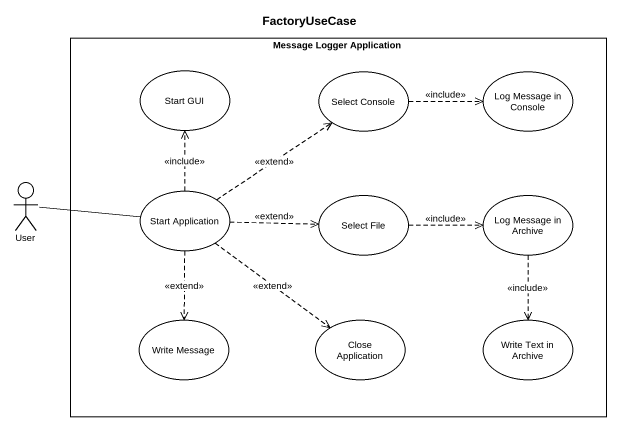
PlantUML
@startuml
title FactoryUseCase
rectangle "Message Logger Application" as Message_Logger_Application {
  usecase "Start GUI" as Start_GUI
  usecase "Select Console" as Select_Console
  usecase "Log Message in Console" as Log_Message_in_Console
  usecase "Start Application" as Start_Application
  usecase "Select File" as Select_File
  usecase "Log Message in Archive" as Log_Message_in_Archive
  usecase "Write Message" as Write_Message
  usecase "Close Application" as Close_Application
  usecase "Write Text in Archive" as Write_Text_in_Archive
}
actor User
Select_Console .right.> Log_Message_in_Console : <<include>>
User -right- Start_Application
Start_Application .up.> Start_GUI : <<include>>
Start_Application .up.> Select_Console : <<extend>>
Start_Application .right.> Select_File : <<extend>>
Start_Application ..> Write_Message : <<extend>>
Start_Application ..> Close_Application : <<extend>>
Select_File .right.> Log_Message_in_Archive : <<include>>
Log_Message_in_Archive ..> Write_Text_in_Archive : <<include>>
@enduml
